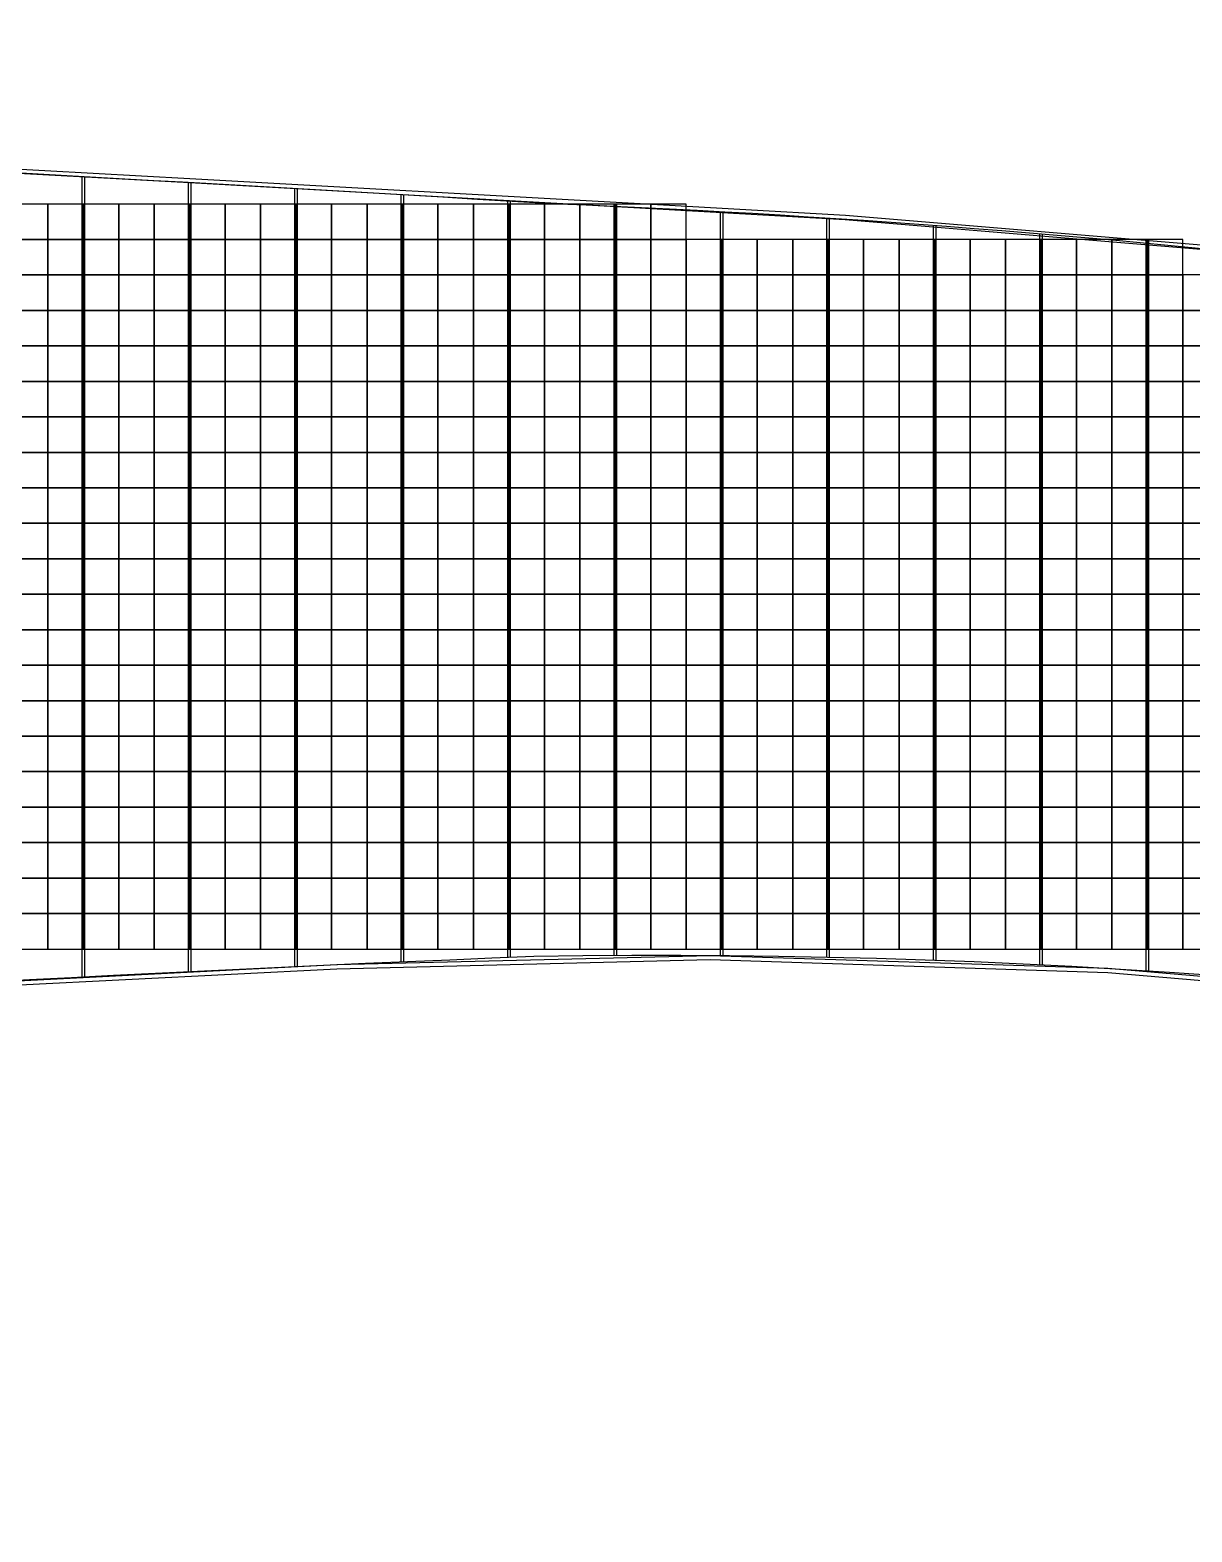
# Model space of a CAD drawing. Extents: x -31693 to 132909863, y -42052423 to 151957.
# Drawn here: x 55795 to 72173, y 101000 to 122168 of the extents above; entities that cross this region are included whole.
import ezdxf

# ---------------------------------------------------------------- set-up
doc = ezdxf.new("R2010")
doc.units = 0
doc.header["$LTSCALE"] = 1000
doc.header["$MEASUREMENT"] = 0
for name, color, linetype in [('500浮箱', 162, 'Continuous'), ('A-G-VISIBLE', 9, 'Continuous'), ('主龙骨', 4, 'Continuous'), ('边梁（14a槽钢', 3, 'Continuous')]:
    doc.layers.add(name, color=color, linetype=linetype)

# ---------------------------------------------------------------- blocks, each defined once
blk = doc.blocks.new('dasd')
at = {"layer": 'A-G-VISIBLE', "linetype": 'Continuous'}
for centre, radius, start, end in [((-132956.57, 40049.815), 2125.668, 86.604438, 88.01257), ((-132837.189, 42011.825), 160.06, 69.75334, 87.66536), ((-132810.855, 41649.249), 512.294, 92.25539, 96.50024), ((-132829.243, 42052.463), 108.698, 67.70809, 90.93463)]:
    blk.add_arc(centre, radius, start, end, dxfattribs=at)

msp = doc.modelspace()

# ---------------------------------------------------------------- linework, layer by layer
at = {"layer": '500浮箱', "elevation": 2850}
for points in [[(55545, 119216), (56045, 119216), (56045, 119716), (55545, 119716)], [(56045, 119216), (56545, 119216), (56545, 119716), (56045, 119716)], [(56545, 119216), (57045, 119216), (57045, 119716), (56545, 119716)], [(57045, 119216), (57545, 119216), (57545, 119716), (57045, 119716)], [(57545, 119216), (58045, 119216), (58045, 119716), (57545, 119716)], [(58045, 119216), (58545, 119216), (58545, 119716), (58045, 119716)], [(58545, 119216), (59045, 119216), (59045, 119716), (58545, 119716)], [(59045, 119216), (59545, 119216), (59545, 119716), (59045, 119716)], [(59545, 119216), (60045, 119216), (60045, 119716), (59545, 119716)], [(60045, 119216), (60545, 119216), (60545, 119716), (60045, 119716)], [(60545, 119216), (61045, 119216), (61045, 119716), (60545, 119716)], [(61045, 119216), (61545, 119216), (61545, 119716), (61045, 119716)], [(61545, 119216), (62045, 119216), (62045, 119716), (61545, 119716)], [(62045, 119216), (62545, 119216), (62545, 119716), (62045, 119716)], [(62545, 119216), (63045, 119216), (63045, 119716), (62545, 119716)], [(63045, 119216), (63545, 119216), (63545, 119716), (63045, 119716)], [(63545, 119216), (64045, 119216), (64045, 119716), (63545, 119716)], [(64045, 119216), (64545, 119216), (64545, 119716), (64045, 119716)], [(64545, 119216), (65045, 119216), (65045, 119716), (64545, 119716)], [(55545, 118716), (56045, 118716), (56045, 119216), (55545, 119216)], [(56045, 118716), (56545, 118716), (56545, 119216), (56045, 119216)], [(56545, 118716), (57045, 118716), (57045, 119216), (56545, 119216)], [(57045, 118716), (57545, 118716), (57545, 119216), (57045, 119216)], [(57545, 118716), (58045, 118716), (58045, 119216), (57545, 119216)], [(58045, 118716), (58545, 118716), (58545, 119216), (58045, 119216)], [(58545, 118716), (59045, 118716), (59045, 119216), (58545, 119216)], [(59045, 118716), (59545, 118716), (59545, 119216), (59045, 119216)], [(59545, 118716), (60045, 118716), (60045, 119216), (59545, 119216)], [(60045, 118716), (60545, 118716), (60545, 119216), (60045, 119216)], [(60545, 118716), (61045, 118716), (61045, 119216), (60545, 119216)], [(61045, 118716), (61545, 118716), (61545, 119216), (61045, 119216)], [(61545, 118716), (62045, 118716), (62045, 119216), (61545, 119216)], [(62045, 118716), (62545, 118716), (62545, 119216), (62045, 119216)], [(62545, 118716), (63045, 118716), (63045, 119216), (62545, 119216)], [(63045, 118716), (63545, 118716), (63545, 119216), (63045, 119216)], [(63545, 118716), (64045, 118716), (64045, 119216), (63545, 119216)], [(64045, 118716), (64545, 118716), (64545, 119216), (64045, 119216)], [(64545, 118716), (65045, 118716), (65045, 119216), (64545, 119216)], [(65045, 118716), (65545, 118716), (65545, 119216), (65045, 119216)], [(65545, 118716), (66045, 118716), (66045, 119216), (65545, 119216)], [(66045, 118716), (66545, 118716), (66545, 119216), (66045, 119216)], [(66545, 118716), (67045, 118716), (67045, 119216), (66545, 119216)], [(67045, 118716), (67545, 118716), (67545, 119216), (67045, 119216)], [(67545, 118716), (68045, 118716), (68045, 119216), (67545, 119216)], [(68045, 118716), (68545, 118716), (68545, 119216), (68045, 119216)], [(68545, 118716), (69045, 118716), (69045, 119216), (68545, 119216)], [(69045, 118716), (69545, 118716), (69545, 119216), (69045, 119216)], [(69545, 118716), (70045, 118716), (70045, 119216), (69545, 119216)], [(70045, 118716), (70545, 118716), (70545, 119216), (70045, 119216)], [(70545, 118716), (71045, 118716), (71045, 119216), (70545, 119216)], [(71045, 118716), (71545, 118716), (71545, 119216), (71045, 119216)], [(71545, 118716), (72045, 118716), (72045, 119216), (71545, 119216)], [(55545, 118216), (56045, 118216), (56045, 118716), (55545, 118716)], [(56045, 118216), (56545, 118216), (56545, 118716), (56045, 118716)], [(56545, 118216), (57045, 118216), (57045, 118716), (56545, 118716)], [(57045, 118216), (57545, 118216), (57545, 118716), (57045, 118716)], [(57545, 118216), (58045, 118216), (58045, 118716), (57545, 118716)], [(58045, 118216), (58545, 118216), (58545, 118716), (58045, 118716)], [(58545, 118216), (59045, 118216), (59045, 118716), (58545, 118716)], [(59045, 118216), (59545, 118216), (59545, 118716), (59045, 118716)], [(59545, 118216), (60045, 118216), (60045, 118716), (59545, 118716)], [(60045, 118216), (60545, 118216), (60545, 118716), (60045, 118716)], [(60545, 118216), (61045, 118216), (61045, 118716), (60545, 118716)], [(61045, 118216), (61545, 118216), (61545, 118716), (61045, 118716)], [(61545, 118216), (62045, 118216), (62045, 118716), (61545, 118716)], [(62045, 118216), (62545, 118216), (62545, 118716), (62045, 118716)], [(62545, 118216), (63045, 118216), (63045, 118716), (62545, 118716)], [(63045, 118216), (63545, 118216), (63545, 118716), (63045, 118716)], [(63545, 118216), (64045, 118216), (64045, 118716), (63545, 118716)], [(64045, 118216), (64545, 118216), (64545, 118716), (64045, 118716)], [(64545, 118216), (65045, 118216), (65045, 118716), (64545, 118716)], [(65045, 118216), (65545, 118216), (65545, 118716), (65045, 118716)], [(65545, 118216), (66045, 118216), (66045, 118716), (65545, 118716)], [(66045, 118216), (66545, 118216), (66545, 118716), (66045, 118716)], [(66545, 118216), (67045, 118216), (67045, 118716), (66545, 118716)], [(67045, 118216), (67545, 118216), (67545, 118716), (67045, 118716)], [(67545, 118216), (68045, 118216), (68045, 118716), (67545, 118716)], [(68045, 118216), (68545, 118216), (68545, 118716), (68045, 118716)], [(68545, 118216), (69045, 118216), (69045, 118716), (68545, 118716)], [(69045, 118216), (69545, 118216), (69545, 118716), (69045, 118716)], [(69545, 118216), (70045, 118216), (70045, 118716), (69545, 118716)], [(70045, 118216), (70545, 118216), (70545, 118716), (70045, 118716)], [(70545, 118216), (71045, 118216), (71045, 118716), (70545, 118716)], [(71045, 118216), (71545, 118216), (71545, 118716), (71045, 118716)], [(71545, 118216), (72045, 118216), (72045, 118716), (71545, 118716)], [(72045, 118216), (72545, 118216), (72545, 118716), (72045, 118716)], [(55545, 117716), (56045, 117716), (56045, 118216), (55545, 118216)], [(56045, 117716), (56545, 117716), (56545, 118216), (56045, 118216)], [(56545, 117716), (57045, 117716), (57045, 118216), (56545, 118216)], [(57045, 117716), (57545, 117716), (57545, 118216), (57045, 118216)], [(57545, 117716), (58045, 117716), (58045, 118216), (57545, 118216)], [(58045, 117716), (58545, 117716), (58545, 118216), (58045, 118216)], [(58545, 117716), (59045, 117716), (59045, 118216), (58545, 118216)], [(59045, 117716), (59545, 117716), (59545, 118216), (59045, 118216)], [(59545, 117716), (60045, 117716), (60045, 118216), (59545, 118216)], [(60045, 117716), (60545, 117716), (60545, 118216), (60045, 118216)], [(60545, 117716), (61045, 117716), (61045, 118216), (60545, 118216)], [(61045, 117716), (61545, 117716), (61545, 118216), (61045, 118216)], [(61545, 117716), (62045, 117716), (62045, 118216), (61545, 118216)], [(62045, 117716), (62545, 117716), (62545, 118216), (62045, 118216)], [(62545, 117716), (63045, 117716), (63045, 118216), (62545, 118216)], [(63045, 117716), (63545, 117716), (63545, 118216), (63045, 118216)], [(63545, 117716), (64045, 117716), (64045, 118216), (63545, 118216)], [(64045, 117716), (64545, 117716), (64545, 118216), (64045, 118216)], [(64545, 117716), (65045, 117716), (65045, 118216), (64545, 118216)], [(65045, 117716), (65545, 117716), (65545, 118216), (65045, 118216)], [(65545, 117716), (66045, 117716), (66045, 118216), (65545, 118216)], [(66045, 117716), (66545, 117716), (66545, 118216), (66045, 118216)], [(66545, 117716), (67045, 117716), (67045, 118216), (66545, 118216)], [(67045, 117716), (67545, 117716), (67545, 118216), (67045, 118216)], [(67545, 117716), (68045, 117716), (68045, 118216), (67545, 118216)], [(68045, 117716), (68545, 117716), (68545, 118216), (68045, 118216)], [(68545, 117716), (69045, 117716), (69045, 118216), (68545, 118216)], [(69045, 117716), (69545, 117716), (69545, 118216), (69045, 118216)], [(69545, 117716), (70045, 117716), (70045, 118216), (69545, 118216)], [(70045, 117716), (70545, 117716), (70545, 118216), (70045, 118216)], [(70545, 117716), (71045, 117716), (71045, 118216), (70545, 118216)], [(71045, 117716), (71545, 117716), (71545, 118216), (71045, 118216)], [(71545, 117716), (72045, 117716), (72045, 118216), (71545, 118216)], [(72045, 117716), (72545, 117716), (72545, 118216), (72045, 118216)], [(55545, 117216), (56045, 117216), (56045, 117716), (55545, 117716)], [(56045, 117216), (56545, 117216), (56545, 117716), (56045, 117716)], [(56545, 117216), (57045, 117216), (57045, 117716), (56545, 117716)], [(57045, 117216), (57545, 117216), (57545, 117716), (57045, 117716)], [(57545, 117216), (58045, 117216), (58045, 117716), (57545, 117716)], [(58045, 117216), (58545, 117216), (58545, 117716), (58045, 117716)], [(58545, 117216), (59045, 117216), (59045, 117716), (58545, 117716)], [(59045, 117216), (59545, 117216), (59545, 117716), (59045, 117716)], [(59545, 117216), (60045, 117216), (60045, 117716), (59545, 117716)], [(60045, 117216), (60545, 117216), (60545, 117716), (60045, 117716)], [(60545, 117216), (61045, 117216), (61045, 117716), (60545, 117716)], [(61045, 117216), (61545, 117216), (61545, 117716), (61045, 117716)], [(61545, 117216), (62045, 117216), (62045, 117716), (61545, 117716)], [(62045, 117216), (62545, 117216), (62545, 117716), (62045, 117716)], [(62545, 117216), (63045, 117216), (63045, 117716), (62545, 117716)], [(63045, 117216), (63545, 117216), (63545, 117716), (63045, 117716)], [(63545, 117216), (64045, 117216), (64045, 117716), (63545, 117716)], [(64045, 117216), (64545, 117216), (64545, 117716), (64045, 117716)], [(64545, 117216), (65045, 117216), (65045, 117716), (64545, 117716)], [(65045, 117216), (65545, 117216), (65545, 117716), (65045, 117716)], [(65545, 117216), (66045, 117216), (66045, 117716), (65545, 117716)], [(66045, 117216), (66545, 117216), (66545, 117716), (66045, 117716)], [(66545, 117216), (67045, 117216), (67045, 117716), (66545, 117716)], [(67045, 117216), (67545, 117216), (67545, 117716), (67045, 117716)], [(67545, 117216), (68045, 117216), (68045, 117716), (67545, 117716)], [(68045, 117216), (68545, 117216), (68545, 117716), (68045, 117716)], [(68545, 117216), (69045, 117216), (69045, 117716), (68545, 117716)], [(69045, 117216), (69545, 117216), (69545, 117716), (69045, 117716)], [(69545, 117216), (70045, 117216), (70045, 117716), (69545, 117716)], [(70045, 117216), (70545, 117216), (70545, 117716), (70045, 117716)], [(70545, 117216), (71045, 117216), (71045, 117716), (70545, 117716)], [(71045, 117216), (71545, 117216), (71545, 117716), (71045, 117716)], [(71545, 117216), (72045, 117216), (72045, 117716), (71545, 117716)], [(72045, 117216), (72545, 117216), (72545, 117716), (72045, 117716)], [(55545, 116716), (56045, 116716), (56045, 117216), (55545, 117216)], [(56045, 116716), (56545, 116716), (56545, 117216), (56045, 117216)], [(56545, 116716), (57045, 116716), (57045, 117216), (56545, 117216)], [(57045, 116716), (57545, 116716), (57545, 117216), (57045, 117216)], [(57545, 116716), (58045, 116716), (58045, 117216), (57545, 117216)], [(58045, 116716), (58545, 116716), (58545, 117216), (58045, 117216)], [(58545, 116716), (59045, 116716), (59045, 117216), (58545, 117216)], [(59045, 116716), (59545, 116716), (59545, 117216), (59045, 117216)], [(59545, 116716), (60045, 116716), (60045, 117216), (59545, 117216)], [(60045, 116716), (60545, 116716), (60545, 117216), (60045, 117216)], [(60545, 116716), (61045, 116716), (61045, 117216), (60545, 117216)], [(61045, 116716), (61545, 116716), (61545, 117216), (61045, 117216)], [(61545, 116716), (62045, 116716), (62045, 117216), (61545, 117216)], [(62045, 116716), (62545, 116716), (62545, 117216), (62045, 117216)], [(62545, 116716), (63045, 116716), (63045, 117216), (62545, 117216)], [(63045, 116716), (63545, 116716), (63545, 117216), (63045, 117216)], [(63545, 116716), (64045, 116716), (64045, 117216), (63545, 117216)], [(64045, 116716), (64545, 116716), (64545, 117216), (64045, 117216)], [(64545, 116716), (65045, 116716), (65045, 117216), (64545, 117216)], [(65045, 116716), (65545, 116716), (65545, 117216), (65045, 117216)], [(65545, 116716), (66045, 116716), (66045, 117216), (65545, 117216)], [(66045, 116716), (66545, 116716), (66545, 117216), (66045, 117216)], [(66545, 116716), (67045, 116716), (67045, 117216), (66545, 117216)], [(67045, 116716), (67545, 116716), (67545, 117216), (67045, 117216)], [(67545, 116716), (68045, 116716), (68045, 117216), (67545, 117216)], [(68045, 116716), (68545, 116716), (68545, 117216), (68045, 117216)], [(68545, 116716), (69045, 116716), (69045, 117216), (68545, 117216)], [(69045, 116716), (69545, 116716), (69545, 117216), (69045, 117216)], [(69545, 116716), (70045, 116716), (70045, 117216), (69545, 117216)], [(70045, 116716), (70545, 116716), (70545, 117216), (70045, 117216)], [(70545, 116716), (71045, 116716), (71045, 117216), (70545, 117216)], [(71045, 116716), (71545, 116716), (71545, 117216), (71045, 117216)], [(71545, 116716), (72045, 116716), (72045, 117216), (71545, 117216)], [(72045, 116716), (72545, 116716), (72545, 117216), (72045, 117216)], [(55545, 116216), (56045, 116216), (56045, 116716), (55545, 116716)], [(56045, 116216), (56545, 116216), (56545, 116716), (56045, 116716)], [(56545, 116216), (57045, 116216), (57045, 116716), (56545, 116716)], [(57045, 116216), (57545, 116216), (57545, 116716), (57045, 116716)], [(57545, 116216), (58045, 116216), (58045, 116716), (57545, 116716)], [(58045, 116216), (58545, 116216), (58545, 116716), (58045, 116716)], [(58545, 116216), (59045, 116216), (59045, 116716), (58545, 116716)], [(59045, 116216), (59545, 116216), (59545, 116716), (59045, 116716)], [(59545, 116216), (60045, 116216), (60045, 116716), (59545, 116716)], [(60045, 116216), (60545, 116216), (60545, 116716), (60045, 116716)], [(60545, 116216), (61045, 116216), (61045, 116716), (60545, 116716)], [(61045, 116216), (61545, 116216), (61545, 116716), (61045, 116716)], [(61545, 116216), (62045, 116216), (62045, 116716), (61545, 116716)], [(62045, 116216), (62545, 116216), (62545, 116716), (62045, 116716)], [(62545, 116216), (63045, 116216), (63045, 116716), (62545, 116716)], [(63045, 116216), (63545, 116216), (63545, 116716), (63045, 116716)], [(63545, 116216), (64045, 116216), (64045, 116716), (63545, 116716)], [(64045, 116216), (64545, 116216), (64545, 116716), (64045, 116716)], [(64545, 116216), (65045, 116216), (65045, 116716), (64545, 116716)], [(65045, 116216), (65545, 116216), (65545, 116716), (65045, 116716)], [(65545, 116216), (66045, 116216), (66045, 116716), (65545, 116716)], [(66045, 116216), (66545, 116216), (66545, 116716), (66045, 116716)], [(66545, 116216), (67045, 116216), (67045, 116716), (66545, 116716)], [(67045, 116216), (67545, 116216), (67545, 116716), (67045, 116716)], [(67545, 116216), (68045, 116216), (68045, 116716), (67545, 116716)], [(68045, 116216), (68545, 116216), (68545, 116716), (68045, 116716)], [(68545, 116216), (69045, 116216), (69045, 116716), (68545, 116716)], [(69045, 116216), (69545, 116216), (69545, 116716), (69045, 116716)], [(69545, 116216), (70045, 116216), (70045, 116716), (69545, 116716)], [(70045, 116216), (70545, 116216), (70545, 116716), (70045, 116716)], [(70545, 116216), (71045, 116216), (71045, 116716), (70545, 116716)], [(71045, 116216), (71545, 116216), (71545, 116716), (71045, 116716)], [(71545, 116216), (72045, 116216), (72045, 116716), (71545, 116716)], [(72045, 116216), (72545, 116216), (72545, 116716), (72045, 116716)], [(55545, 115716), (56045, 115716), (56045, 116216), (55545, 116216)], [(56045, 115716), (56545, 115716), (56545, 116216), (56045, 116216)], [(56545, 115716), (57045, 115716), (57045, 116216), (56545, 116216)], [(57045, 115716), (57545, 115716), (57545, 116216), (57045, 116216)], [(57545, 115716), (58045, 115716), (58045, 116216), (57545, 116216)], [(58045, 115716), (58545, 115716), (58545, 116216), (58045, 116216)], [(58545, 115716), (59045, 115716), (59045, 116216), (58545, 116216)], [(59045, 115716), (59545, 115716), (59545, 116216), (59045, 116216)], [(59545, 115716), (60045, 115716), (60045, 116216), (59545, 116216)], [(60045, 115716), (60545, 115716), (60545, 116216), (60045, 116216)], [(60545, 115716), (61045, 115716), (61045, 116216), (60545, 116216)], [(61045, 115716), (61545, 115716), (61545, 116216), (61045, 116216)], [(61545, 115716), (62045, 115716), (62045, 116216), (61545, 116216)], [(62045, 115716), (62545, 115716), (62545, 116216), (62045, 116216)], [(62545, 115716), (63045, 115716), (63045, 116216), (62545, 116216)], [(63045, 115716), (63545, 115716), (63545, 116216), (63045, 116216)], [(63545, 115716), (64045, 115716), (64045, 116216), (63545, 116216)], [(64045, 115716), (64545, 115716), (64545, 116216), (64045, 116216)], [(64545, 115716), (65045, 115716), (65045, 116216), (64545, 116216)], [(65045, 115716), (65545, 115716), (65545, 116216), (65045, 116216)], [(65545, 115716), (66045, 115716), (66045, 116216), (65545, 116216)], [(66045, 115716), (66545, 115716), (66545, 116216), (66045, 116216)], [(66545, 115716), (67045, 115716), (67045, 116216), (66545, 116216)], [(67045, 115716), (67545, 115716), (67545, 116216), (67045, 116216)], [(67545, 115716), (68045, 115716), (68045, 116216), (67545, 116216)], [(68045, 115716), (68545, 115716), (68545, 116216), (68045, 116216)], [(68545, 115716), (69045, 115716), (69045, 116216), (68545, 116216)], [(69045, 115716), (69545, 115716), (69545, 116216), (69045, 116216)], [(69545, 115716), (70045, 115716), (70045, 116216), (69545, 116216)], [(70045, 115716), (70545, 115716), (70545, 116216), (70045, 116216)], [(70545, 115716), (71045, 115716), (71045, 116216), (70545, 116216)], [(71045, 115716), (71545, 115716), (71545, 116216), (71045, 116216)], [(71545, 115716), (72045, 115716), (72045, 116216), (71545, 116216)], [(72045, 115716), (72545, 115716), (72545, 116216), (72045, 116216)], [(55545, 115216), (56045, 115216), (56045, 115716), (55545, 115716)], [(56045, 115216), (56545, 115216), (56545, 115716), (56045, 115716)], [(56545, 115216), (57045, 115216), (57045, 115716), (56545, 115716)], [(57045, 115216), (57545, 115216), (57545, 115716), (57045, 115716)], [(57545, 115216), (58045, 115216), (58045, 115716), (57545, 115716)], [(58045, 115216), (58545, 115216), (58545, 115716), (58045, 115716)], [(58545, 115216), (59045, 115216), (59045, 115716), (58545, 115716)], [(59045, 115216), (59545, 115216), (59545, 115716), (59045, 115716)], [(59545, 115216), (60045, 115216), (60045, 115716), (59545, 115716)], [(60045, 115216), (60545, 115216), (60545, 115716), (60045, 115716)], [(60545, 115216), (61045, 115216), (61045, 115716), (60545, 115716)], [(61045, 115216), (61545, 115216), (61545, 115716), (61045, 115716)], [(61545, 115216), (62045, 115216), (62045, 115716), (61545, 115716)], [(62045, 115216), (62545, 115216), (62545, 115716), (62045, 115716)], [(62545, 115216), (63045, 115216), (63045, 115716), (62545, 115716)], [(63045, 115216), (63545, 115216), (63545, 115716), (63045, 115716)], [(63545, 115216), (64045, 115216), (64045, 115716), (63545, 115716)], [(64045, 115216), (64545, 115216), (64545, 115716), (64045, 115716)], [(64545, 115216), (65045, 115216), (65045, 115716), (64545, 115716)], [(65045, 115216), (65545, 115216), (65545, 115716), (65045, 115716)], [(65545, 115216), (66045, 115216), (66045, 115716), (65545, 115716)], [(66045, 115216), (66545, 115216), (66545, 115716), (66045, 115716)], [(66545, 115216), (67045, 115216), (67045, 115716), (66545, 115716)], [(67045, 115216), (67545, 115216), (67545, 115716), (67045, 115716)], [(67545, 115216), (68045, 115216), (68045, 115716), (67545, 115716)], [(68045, 115216), (68545, 115216), (68545, 115716), (68045, 115716)], [(68545, 115216), (69045, 115216), (69045, 115716), (68545, 115716)], [(69045, 115216), (69545, 115216), (69545, 115716), (69045, 115716)], [(69545, 115216), (70045, 115216), (70045, 115716), (69545, 115716)], [(70045, 115216), (70545, 115216), (70545, 115716), (70045, 115716)], [(70545, 115216), (71045, 115216), (71045, 115716), (70545, 115716)], [(71045, 115216), (71545, 115216), (71545, 115716), (71045, 115716)], [(71545, 115216), (72045, 115216), (72045, 115716), (71545, 115716)], [(72045, 115216), (72545, 115216), (72545, 115716), (72045, 115716)], [(55545, 114716), (56045, 114716), (56045, 115216), (55545, 115216)], [(56045, 114716), (56545, 114716), (56545, 115216), (56045, 115216)], [(56545, 114716), (57045, 114716), (57045, 115216), (56545, 115216)], [(57045, 114716), (57545, 114716), (57545, 115216), (57045, 115216)], [(57545, 114716), (58045, 114716), (58045, 115216), (57545, 115216)], [(58045, 114716), (58545, 114716), (58545, 115216), (58045, 115216)], [(58545, 114716), (59045, 114716), (59045, 115216), (58545, 115216)], [(59045, 114716), (59545, 114716), (59545, 115216), (59045, 115216)], [(59545, 114716), (60045, 114716), (60045, 115216), (59545, 115216)], [(60045, 114716), (60545, 114716), (60545, 115216), (60045, 115216)], [(60545, 114716), (61045, 114716), (61045, 115216), (60545, 115216)], [(61045, 114716), (61545, 114716), (61545, 115216), (61045, 115216)], [(61545, 114716), (62045, 114716), (62045, 115216), (61545, 115216)], [(62045, 114716), (62545, 114716), (62545, 115216), (62045, 115216)], [(62545, 114716), (63045, 114716), (63045, 115216), (62545, 115216)], [(63045, 114716), (63545, 114716), (63545, 115216), (63045, 115216)], [(63545, 114716), (64045, 114716), (64045, 115216), (63545, 115216)], [(64045, 114716), (64545, 114716), (64545, 115216), (64045, 115216)], [(64545, 114716), (65045, 114716), (65045, 115216), (64545, 115216)], [(65045, 114716), (65545, 114716), (65545, 115216), (65045, 115216)], [(65545, 114716), (66045, 114716), (66045, 115216), (65545, 115216)], [(66045, 114716), (66545, 114716), (66545, 115216), (66045, 115216)], [(66545, 114716), (67045, 114716), (67045, 115216), (66545, 115216)], [(67045, 114716), (67545, 114716), (67545, 115216), (67045, 115216)], [(67545, 114716), (68045, 114716), (68045, 115216), (67545, 115216)], [(68045, 114716), (68545, 114716), (68545, 115216), (68045, 115216)], [(68545, 114716), (69045, 114716), (69045, 115216), (68545, 115216)], [(69045, 114716), (69545, 114716), (69545, 115216), (69045, 115216)], [(69545, 114716), (70045, 114716), (70045, 115216), (69545, 115216)], [(70045, 114716), (70545, 114716), (70545, 115216), (70045, 115216)], [(70545, 114716), (71045, 114716), (71045, 115216), (70545, 115216)], [(71045, 114716), (71545, 114716), (71545, 115216), (71045, 115216)], [(71545, 114716), (72045, 114716), (72045, 115216), (71545, 115216)], [(72045, 114716), (72545, 114716), (72545, 115216), (72045, 115216)], [(55545, 114216), (56045, 114216), (56045, 114716), (55545, 114716)], [(56045, 114216), (56545, 114216), (56545, 114716), (56045, 114716)], [(56545, 114216), (57045, 114216), (57045, 114716), (56545, 114716)], [(57045, 114216), (57545, 114216), (57545, 114716), (57045, 114716)], [(57545, 114216), (58045, 114216), (58045, 114716), (57545, 114716)], [(58045, 114216), (58545, 114216), (58545, 114716), (58045, 114716)], [(58545, 114216), (59045, 114216), (59045, 114716), (58545, 114716)], [(59045, 114216), (59545, 114216), (59545, 114716), (59045, 114716)], [(59545, 114216), (60045, 114216), (60045, 114716), (59545, 114716)], [(60045, 114216), (60545, 114216), (60545, 114716), (60045, 114716)], [(60545, 114216), (61045, 114216), (61045, 114716), (60545, 114716)], [(61045, 114216), (61545, 114216), (61545, 114716), (61045, 114716)], [(61545, 114216), (62045, 114216), (62045, 114716), (61545, 114716)], [(62045, 114216), (62545, 114216), (62545, 114716), (62045, 114716)], [(62545, 114216), (63045, 114216), (63045, 114716), (62545, 114716)], [(63045, 114216), (63545, 114216), (63545, 114716), (63045, 114716)], [(63545, 114216), (64045, 114216), (64045, 114716), (63545, 114716)], [(64045, 114216), (64545, 114216), (64545, 114716), (64045, 114716)], [(64545, 114216), (65045, 114216), (65045, 114716), (64545, 114716)], [(65045, 114216), (65545, 114216), (65545, 114716), (65045, 114716)], [(65545, 114216), (66045, 114216), (66045, 114716), (65545, 114716)], [(66045, 114216), (66545, 114216), (66545, 114716), (66045, 114716)], [(66545, 114216), (67045, 114216), (67045, 114716), (66545, 114716)], [(67045, 114216), (67545, 114216), (67545, 114716), (67045, 114716)], [(67545, 114216), (68045, 114216), (68045, 114716), (67545, 114716)], [(68045, 114216), (68545, 114216), (68545, 114716), (68045, 114716)], [(68545, 114216), (69045, 114216), (69045, 114716), (68545, 114716)], [(69045, 114216), (69545, 114216), (69545, 114716), (69045, 114716)], [(69545, 114216), (70045, 114216), (70045, 114716), (69545, 114716)], [(70045, 114216), (70545, 114216), (70545, 114716), (70045, 114716)], [(70545, 114216), (71045, 114216), (71045, 114716), (70545, 114716)], [(71045, 114216), (71545, 114216), (71545, 114716), (71045, 114716)], [(71545, 114216), (72045, 114216), (72045, 114716), (71545, 114716)], [(72045, 114216), (72545, 114216), (72545, 114716), (72045, 114716)], [(55545, 113716), (56045, 113716), (56045, 114216), (55545, 114216)], [(56045, 113716), (56545, 113716), (56545, 114216), (56045, 114216)], [(56545, 113716), (57045, 113716), (57045, 114216), (56545, 114216)], [(57045, 113716), (57545, 113716), (57545, 114216), (57045, 114216)], [(57545, 113716), (58045, 113716), (58045, 114216), (57545, 114216)], [(58045, 113716), (58545, 113716), (58545, 114216), (58045, 114216)], [(58545, 113716), (59045, 113716), (59045, 114216), (58545, 114216)], [(59045, 113716), (59545, 113716), (59545, 114216), (59045, 114216)], [(59545, 113716), (60045, 113716), (60045, 114216), (59545, 114216)], [(60045, 113716), (60545, 113716), (60545, 114216), (60045, 114216)], [(60545, 113716), (61045, 113716), (61045, 114216), (60545, 114216)], [(61045, 113716), (61545, 113716), (61545, 114216), (61045, 114216)], [(61545, 113716), (62045, 113716), (62045, 114216), (61545, 114216)], [(62045, 113716), (62545, 113716), (62545, 114216), (62045, 114216)], [(62545, 113716), (63045, 113716), (63045, 114216), (62545, 114216)], [(63045, 113716), (63545, 113716), (63545, 114216), (63045, 114216)], [(63545, 113716), (64045, 113716), (64045, 114216), (63545, 114216)], [(64045, 113716), (64545, 113716), (64545, 114216), (64045, 114216)], [(64545, 113716), (65045, 113716), (65045, 114216), (64545, 114216)], [(65045, 113716), (65545, 113716), (65545, 114216), (65045, 114216)], [(65545, 113716), (66045, 113716), (66045, 114216), (65545, 114216)], [(66045, 113716), (66545, 113716), (66545, 114216), (66045, 114216)], [(66545, 113716), (67045, 113716), (67045, 114216), (66545, 114216)], [(67045, 113716), (67545, 113716), (67545, 114216), (67045, 114216)], [(67545, 113716), (68045, 113716), (68045, 114216), (67545, 114216)], [(68045, 113716), (68545, 113716), (68545, 114216), (68045, 114216)], [(68545, 113716), (69045, 113716), (69045, 114216), (68545, 114216)], [(69045, 113716), (69545, 113716), (69545, 114216), (69045, 114216)], [(69545, 113716), (70045, 113716), (70045, 114216), (69545, 114216)], [(70045, 113716), (70545, 113716), (70545, 114216), (70045, 114216)], [(70545, 113716), (71045, 113716), (71045, 114216), (70545, 114216)], [(71045, 113716), (71545, 113716), (71545, 114216), (71045, 114216)], [(71545, 113716), (72045, 113716), (72045, 114216), (71545, 114216)], [(72045, 113716), (72545, 113716), (72545, 114216), (72045, 114216)], [(55545, 113216), (56045, 113216), (56045, 113716), (55545, 113716)], [(56045, 113216), (56545, 113216), (56545, 113716), (56045, 113716)], [(56545, 113216), (57045, 113216), (57045, 113716), (56545, 113716)], [(57045, 113216), (57545, 113216), (57545, 113716), (57045, 113716)], [(57545, 113216), (58045, 113216), (58045, 113716), (57545, 113716)], [(58045, 113216), (58545, 113216), (58545, 113716), (58045, 113716)], [(58545, 113216), (59045, 113216), (59045, 113716), (58545, 113716)], [(59045, 113216), (59545, 113216), (59545, 113716), (59045, 113716)], [(59545, 113216), (60045, 113216), (60045, 113716), (59545, 113716)], [(60045, 113216), (60545, 113216), (60545, 113716), (60045, 113716)], [(60545, 113216), (61045, 113216), (61045, 113716), (60545, 113716)], [(61045, 113216), (61545, 113216), (61545, 113716), (61045, 113716)], [(61545, 113216), (62045, 113216), (62045, 113716), (61545, 113716)], [(62045, 113216), (62545, 113216), (62545, 113716), (62045, 113716)], [(62545, 113216), (63045, 113216), (63045, 113716), (62545, 113716)], [(63045, 113216), (63545, 113216), (63545, 113716), (63045, 113716)], [(63545, 113216), (64045, 113216), (64045, 113716), (63545, 113716)], [(64045, 113216), (64545, 113216), (64545, 113716), (64045, 113716)], [(64545, 113216), (65045, 113216), (65045, 113716), (64545, 113716)], [(65045, 113216), (65545, 113216), (65545, 113716), (65045, 113716)], [(65545, 113216), (66045, 113216), (66045, 113716), (65545, 113716)], [(66045, 113216), (66545, 113216), (66545, 113716), (66045, 113716)], [(66545, 113216), (67045, 113216), (67045, 113716), (66545, 113716)], [(67045, 113216), (67545, 113216), (67545, 113716), (67045, 113716)], [(67545, 113216), (68045, 113216), (68045, 113716), (67545, 113716)], [(68045, 113216), (68545, 113216), (68545, 113716), (68045, 113716)], [(68545, 113216), (69045, 113216), (69045, 113716), (68545, 113716)], [(69045, 113216), (69545, 113216), (69545, 113716), (69045, 113716)], [(69545, 113216), (70045, 113216), (70045, 113716), (69545, 113716)], [(70045, 113216), (70545, 113216), (70545, 113716), (70045, 113716)], [(70545, 113216), (71045, 113216), (71045, 113716), (70545, 113716)], [(71045, 113216), (71545, 113216), (71545, 113716), (71045, 113716)], [(71545, 113216), (72045, 113216), (72045, 113716), (71545, 113716)], [(72045, 113216), (72545, 113216), (72545, 113716), (72045, 113716)], [(55545, 112716), (56045, 112716), (56045, 113216), (55545, 113216)], [(56045, 112716), (56545, 112716), (56545, 113216), (56045, 113216)], [(56545, 112716), (57045, 112716), (57045, 113216), (56545, 113216)], [(57045, 112716), (57545, 112716), (57545, 113216), (57045, 113216)], [(57545, 112716), (58045, 112716), (58045, 113216), (57545, 113216)], [(58045, 112716), (58545, 112716), (58545, 113216), (58045, 113216)], [(58545, 112716), (59045, 112716), (59045, 113216), (58545, 113216)], [(59045, 112716), (59545, 112716), (59545, 113216), (59045, 113216)], [(59545, 112716), (60045, 112716), (60045, 113216), (59545, 113216)], [(60045, 112716), (60545, 112716), (60545, 113216), (60045, 113216)], [(60545, 112716), (61045, 112716), (61045, 113216), (60545, 113216)], [(61045, 112716), (61545, 112716), (61545, 113216), (61045, 113216)], [(61545, 112716), (62045, 112716), (62045, 113216), (61545, 113216)], [(62045, 112716), (62545, 112716), (62545, 113216), (62045, 113216)], [(62545, 112716), (63045, 112716), (63045, 113216), (62545, 113216)], [(63045, 112716), (63545, 112716), (63545, 113216), (63045, 113216)], [(63545, 112716), (64045, 112716), (64045, 113216), (63545, 113216)], [(64045, 112716), (64545, 112716), (64545, 113216), (64045, 113216)], [(64545, 112716), (65045, 112716), (65045, 113216), (64545, 113216)], [(65045, 112716), (65545, 112716), (65545, 113216), (65045, 113216)], [(65545, 112716), (66045, 112716), (66045, 113216), (65545, 113216)], [(66045, 112716), (66545, 112716), (66545, 113216), (66045, 113216)], [(66545, 112716), (67045, 112716), (67045, 113216), (66545, 113216)], [(67045, 112716), (67545, 112716), (67545, 113216), (67045, 113216)], [(67545, 112716), (68045, 112716), (68045, 113216), (67545, 113216)], [(68045, 112716), (68545, 112716), (68545, 113216), (68045, 113216)], [(68545, 112716), (69045, 112716), (69045, 113216), (68545, 113216)], [(69045, 112716), (69545, 112716), (69545, 113216), (69045, 113216)], [(69545, 112716), (70045, 112716), (70045, 113216), (69545, 113216)], [(70045, 112716), (70545, 112716), (70545, 113216), (70045, 113216)], [(70545, 112716), (71045, 112716), (71045, 113216), (70545, 113216)], [(71045, 112716), (71545, 112716), (71545, 113216), (71045, 113216)], [(71545, 112716), (72045, 112716), (72045, 113216), (71545, 113216)], [(72045, 112716), (72545, 112716), (72545, 113216), (72045, 113216)], [(55545, 112216), (56045, 112216), (56045, 112716), (55545, 112716)], [(56045, 112216), (56545, 112216), (56545, 112716), (56045, 112716)], [(56545, 112216), (57045, 112216), (57045, 112716), (56545, 112716)], [(57045, 112216), (57545, 112216), (57545, 112716), (57045, 112716)], [(57545, 112216), (58045, 112216), (58045, 112716), (57545, 112716)], [(58045, 112216), (58545, 112216), (58545, 112716), (58045, 112716)], [(58545, 112216), (59045, 112216), (59045, 112716), (58545, 112716)], [(59045, 112216), (59545, 112216), (59545, 112716), (59045, 112716)], [(59545, 112216), (60045, 112216), (60045, 112716), (59545, 112716)], [(60045, 112216), (60545, 112216), (60545, 112716), (60045, 112716)], [(60545, 112216), (61045, 112216), (61045, 112716), (60545, 112716)], [(61045, 112216), (61545, 112216), (61545, 112716), (61045, 112716)], [(61545, 112216), (62045, 112216), (62045, 112716), (61545, 112716)], [(62045, 112216), (62545, 112216), (62545, 112716), (62045, 112716)], [(62545, 112216), (63045, 112216), (63045, 112716), (62545, 112716)], [(63045, 112216), (63545, 112216), (63545, 112716), (63045, 112716)], [(63545, 112216), (64045, 112216), (64045, 112716), (63545, 112716)], [(64045, 112216), (64545, 112216), (64545, 112716), (64045, 112716)], [(64545, 112216), (65045, 112216), (65045, 112716), (64545, 112716)], [(65045, 112216), (65545, 112216), (65545, 112716), (65045, 112716)], [(65545, 112216), (66045, 112216), (66045, 112716), (65545, 112716)], [(66045, 112216), (66545, 112216), (66545, 112716), (66045, 112716)], [(66545, 112216), (67045, 112216), (67045, 112716), (66545, 112716)], [(67045, 112216), (67545, 112216), (67545, 112716), (67045, 112716)], [(67545, 112216), (68045, 112216), (68045, 112716), (67545, 112716)], [(68045, 112216), (68545, 112216), (68545, 112716), (68045, 112716)], [(68545, 112216), (69045, 112216), (69045, 112716), (68545, 112716)], [(69045, 112216), (69545, 112216), (69545, 112716), (69045, 112716)], [(69545, 112216), (70045, 112216), (70045, 112716), (69545, 112716)], [(70045, 112216), (70545, 112216), (70545, 112716), (70045, 112716)], [(70545, 112216), (71045, 112216), (71045, 112716), (70545, 112716)], [(71045, 112216), (71545, 112216), (71545, 112716), (71045, 112716)], [(71545, 112216), (72045, 112216), (72045, 112716), (71545, 112716)], [(72045, 112216), (72545, 112216), (72545, 112716), (72045, 112716)], [(55545, 111716), (56045, 111716), (56045, 112216), (55545, 112216)], [(56045, 111716), (56545, 111716), (56545, 112216), (56045, 112216)], [(56545, 111716), (57045, 111716), (57045, 112216), (56545, 112216)], [(57045, 111716), (57545, 111716), (57545, 112216), (57045, 112216)], [(57545, 111716), (58045, 111716), (58045, 112216), (57545, 112216)], [(58045, 111716), (58545, 111716), (58545, 112216), (58045, 112216)], [(58545, 111716), (59045, 111716), (59045, 112216), (58545, 112216)], [(59045, 111716), (59545, 111716), (59545, 112216), (59045, 112216)], [(59545, 111716), (60045, 111716), (60045, 112216), (59545, 112216)], [(60045, 111716), (60545, 111716), (60545, 112216), (60045, 112216)], [(60545, 111716), (61045, 111716), (61045, 112216), (60545, 112216)], [(61045, 111716), (61545, 111716), (61545, 112216), (61045, 112216)], [(61545, 111716), (62045, 111716), (62045, 112216), (61545, 112216)], [(62045, 111716), (62545, 111716), (62545, 112216), (62045, 112216)], [(62545, 111716), (63045, 111716), (63045, 112216), (62545, 112216)], [(63045, 111716), (63545, 111716), (63545, 112216), (63045, 112216)], [(63545, 111716), (64045, 111716), (64045, 112216), (63545, 112216)], [(64045, 111716), (64545, 111716), (64545, 112216), (64045, 112216)], [(64545, 111716), (65045, 111716), (65045, 112216), (64545, 112216)], [(65045, 111716), (65545, 111716), (65545, 112216), (65045, 112216)], [(65545, 111716), (66045, 111716), (66045, 112216), (65545, 112216)], [(66045, 111716), (66545, 111716), (66545, 112216), (66045, 112216)], [(66545, 111716), (67045, 111716), (67045, 112216), (66545, 112216)], [(67045, 111716), (67545, 111716), (67545, 112216), (67045, 112216)], [(67545, 111716), (68045, 111716), (68045, 112216), (67545, 112216)], [(68045, 111716), (68545, 111716), (68545, 112216), (68045, 112216)], [(68545, 111716), (69045, 111716), (69045, 112216), (68545, 112216)], [(69045, 111716), (69545, 111716), (69545, 112216), (69045, 112216)], [(69545, 111716), (70045, 111716), (70045, 112216), (69545, 112216)], [(70045, 111716), (70545, 111716), (70545, 112216), (70045, 112216)], [(70545, 111716), (71045, 111716), (71045, 112216), (70545, 112216)], [(71045, 111716), (71545, 111716), (71545, 112216), (71045, 112216)], [(71545, 111716), (72045, 111716), (72045, 112216), (71545, 112216)], [(72045, 111716), (72545, 111716), (72545, 112216), (72045, 112216)], [(55545, 111216), (56045, 111216), (56045, 111716), (55545, 111716)], [(56045, 111216), (56545, 111216), (56545, 111716), (56045, 111716)], [(56545, 111216), (57045, 111216), (57045, 111716), (56545, 111716)], [(57045, 111216), (57545, 111216), (57545, 111716), (57045, 111716)], [(57545, 111216), (58045, 111216), (58045, 111716), (57545, 111716)], [(58045, 111216), (58545, 111216), (58545, 111716), (58045, 111716)], [(58545, 111216), (59045, 111216), (59045, 111716), (58545, 111716)], [(59045, 111216), (59545, 111216), (59545, 111716), (59045, 111716)], [(59545, 111216), (60045, 111216), (60045, 111716), (59545, 111716)], [(60045, 111216), (60545, 111216), (60545, 111716), (60045, 111716)], [(60545, 111216), (61045, 111216), (61045, 111716), (60545, 111716)], [(61045, 111216), (61545, 111216), (61545, 111716), (61045, 111716)], [(61545, 111216), (62045, 111216), (62045, 111716), (61545, 111716)], [(62045, 111216), (62545, 111216), (62545, 111716), (62045, 111716)], [(62545, 111216), (63045, 111216), (63045, 111716), (62545, 111716)], [(63045, 111216), (63545, 111216), (63545, 111716), (63045, 111716)], [(63545, 111216), (64045, 111216), (64045, 111716), (63545, 111716)], [(64045, 111216), (64545, 111216), (64545, 111716), (64045, 111716)], [(64545, 111216), (65045, 111216), (65045, 111716), (64545, 111716)], [(65045, 111216), (65545, 111216), (65545, 111716), (65045, 111716)], [(65545, 111216), (66045, 111216), (66045, 111716), (65545, 111716)], [(66045, 111216), (66545, 111216), (66545, 111716), (66045, 111716)], [(66545, 111216), (67045, 111216), (67045, 111716), (66545, 111716)], [(67045, 111216), (67545, 111216), (67545, 111716), (67045, 111716)], [(67545, 111216), (68045, 111216), (68045, 111716), (67545, 111716)], [(68045, 111216), (68545, 111216), (68545, 111716), (68045, 111716)], [(68545, 111216), (69045, 111216), (69045, 111716), (68545, 111716)], [(69045, 111216), (69545, 111216), (69545, 111716), (69045, 111716)], [(69545, 111216), (70045, 111216), (70045, 111716), (69545, 111716)], [(70045, 111216), (70545, 111216), (70545, 111716), (70045, 111716)], [(70545, 111216), (71045, 111216), (71045, 111716), (70545, 111716)], [(71045, 111216), (71545, 111216), (71545, 111716), (71045, 111716)], [(71545, 111216), (72045, 111216), (72045, 111716), (71545, 111716)], [(72045, 111216), (72545, 111216), (72545, 111716), (72045, 111716)], [(55545, 110716), (56045, 110716), (56045, 111216), (55545, 111216)], [(56045, 110716), (56545, 110716), (56545, 111216), (56045, 111216)], [(56545, 110716), (57045, 110716), (57045, 111216), (56545, 111216)], [(57045, 110716), (57545, 110716), (57545, 111216), (57045, 111216)], [(57545, 110716), (58045, 110716), (58045, 111216), (57545, 111216)], [(58045, 110716), (58545, 110716), (58545, 111216), (58045, 111216)], [(58545, 110716), (59045, 110716), (59045, 111216), (58545, 111216)], [(59045, 110716), (59545, 110716), (59545, 111216), (59045, 111216)], [(59545, 110716), (60045, 110716), (60045, 111216), (59545, 111216)], [(60045, 110716), (60545, 110716), (60545, 111216), (60045, 111216)], [(60545, 110716), (61045, 110716), (61045, 111216), (60545, 111216)], [(61045, 110716), (61545, 110716), (61545, 111216), (61045, 111216)], [(61545, 110716), (62045, 110716), (62045, 111216), (61545, 111216)], [(62045, 110716), (62545, 110716), (62545, 111216), (62045, 111216)], [(62545, 110716), (63045, 110716), (63045, 111216), (62545, 111216)], [(63045, 110716), (63545, 110716), (63545, 111216), (63045, 111216)], [(63545, 110716), (64045, 110716), (64045, 111216), (63545, 111216)], [(64045, 110716), (64545, 110716), (64545, 111216), (64045, 111216)], [(64545, 110716), (65045, 110716), (65045, 111216), (64545, 111216)], [(65045, 110716), (65545, 110716), (65545, 111216), (65045, 111216)], [(65545, 110716), (66045, 110716), (66045, 111216), (65545, 111216)], [(66045, 110716), (66545, 110716), (66545, 111216), (66045, 111216)], [(66545, 110716), (67045, 110716), (67045, 111216), (66545, 111216)], [(67045, 110716), (67545, 110716), (67545, 111216), (67045, 111216)], [(67545, 110716), (68045, 110716), (68045, 111216), (67545, 111216)], [(68045, 110716), (68545, 110716), (68545, 111216), (68045, 111216)], [(68545, 110716), (69045, 110716), (69045, 111216), (68545, 111216)], [(69045, 110716), (69545, 110716), (69545, 111216), (69045, 111216)], [(69545, 110716), (70045, 110716), (70045, 111216), (69545, 111216)], [(70045, 110716), (70545, 110716), (70545, 111216), (70045, 111216)], [(70545, 110716), (71045, 110716), (71045, 111216), (70545, 111216)], [(71045, 110716), (71545, 110716), (71545, 111216), (71045, 111216)], [(71545, 110716), (72045, 110716), (72045, 111216), (71545, 111216)], [(72045, 110716), (72545, 110716), (72545, 111216), (72045, 111216)], [(55545, 110216), (56045, 110216), (56045, 110716), (55545, 110716)], [(56045, 110216), (56545, 110216), (56545, 110716), (56045, 110716)], [(56545, 110216), (57045, 110216), (57045, 110716), (56545, 110716)], [(57045, 110216), (57545, 110216), (57545, 110716), (57045, 110716)], [(57545, 110216), (58045, 110216), (58045, 110716), (57545, 110716)], [(58045, 110216), (58545, 110216), (58545, 110716), (58045, 110716)], [(58545, 110216), (59045, 110216), (59045, 110716), (58545, 110716)], [(59045, 110216), (59545, 110216), (59545, 110716), (59045, 110716)], [(59545, 110216), (60045, 110216), (60045, 110716), (59545, 110716)], [(60045, 110216), (60545, 110216), (60545, 110716), (60045, 110716)], [(60545, 110216), (61045, 110216), (61045, 110716), (60545, 110716)], [(61045, 110216), (61545, 110216), (61545, 110716), (61045, 110716)], [(61545, 110216), (62045, 110216), (62045, 110716), (61545, 110716)], [(62045, 110216), (62545, 110216), (62545, 110716), (62045, 110716)], [(62545, 110216), (63045, 110216), (63045, 110716), (62545, 110716)], [(63045, 110216), (63545, 110216), (63545, 110716), (63045, 110716)], [(63545, 110216), (64045, 110216), (64045, 110716), (63545, 110716)], [(64045, 110216), (64545, 110216), (64545, 110716), (64045, 110716)], [(64545, 110216), (65045, 110216), (65045, 110716), (64545, 110716)], [(65045, 110216), (65545, 110216), (65545, 110716), (65045, 110716)], [(65545, 110216), (66045, 110216), (66045, 110716), (65545, 110716)], [(66045, 110216), (66545, 110216), (66545, 110716), (66045, 110716)], [(66545, 110216), (67045, 110216), (67045, 110716), (66545, 110716)], [(67045, 110216), (67545, 110216), (67545, 110716), (67045, 110716)], [(67545, 110216), (68045, 110216), (68045, 110716), (67545, 110716)], [(68045, 110216), (68545, 110216), (68545, 110716), (68045, 110716)], [(68545, 110216), (69045, 110216), (69045, 110716), (68545, 110716)], [(69045, 110216), (69545, 110216), (69545, 110716), (69045, 110716)], [(69545, 110216), (70045, 110216), (70045, 110716), (69545, 110716)], [(70045, 110216), (70545, 110216), (70545, 110716), (70045, 110716)], [(70545, 110216), (71045, 110216), (71045, 110716), (70545, 110716)], [(71045, 110216), (71545, 110216), (71545, 110716), (71045, 110716)], [(71545, 110216), (72045, 110216), (72045, 110716), (71545, 110716)], [(72045, 110216), (72545, 110216), (72545, 110716), (72045, 110716)], [(55545, 109716), (56045, 109716), (56045, 110216), (55545, 110216)], [(56045, 109716), (56545, 109716), (56545, 110216), (56045, 110216)], [(56545, 109716), (57045, 109716), (57045, 110216), (56545, 110216)], [(57045, 109716), (57545, 109716), (57545, 110216), (57045, 110216)], [(57545, 109716), (58045, 109716), (58045, 110216), (57545, 110216)], [(58045, 109716), (58545, 109716), (58545, 110216), (58045, 110216)], [(58545, 109716), (59045, 109716), (59045, 110216), (58545, 110216)], [(59045, 109716), (59545, 109716), (59545, 110216), (59045, 110216)], [(59545, 109716), (60045, 109716), (60045, 110216), (59545, 110216)], [(60045, 109716), (60545, 109716), (60545, 110216), (60045, 110216)], [(60545, 109716), (61045, 109716), (61045, 110216), (60545, 110216)], [(61045, 109716), (61545, 109716), (61545, 110216), (61045, 110216)], [(61545, 109716), (62045, 109716), (62045, 110216), (61545, 110216)], [(62045, 109716), (62545, 109716), (62545, 110216), (62045, 110216)], [(62545, 109716), (63045, 109716), (63045, 110216), (62545, 110216)], [(63045, 109716), (63545, 109716), (63545, 110216), (63045, 110216)], [(63545, 109716), (64045, 109716), (64045, 110216), (63545, 110216)], [(64045, 109716), (64545, 109716), (64545, 110216), (64045, 110216)], [(64545, 109716), (65045, 109716), (65045, 110216), (64545, 110216)], [(65045, 109716), (65545, 109716), (65545, 110216), (65045, 110216)], [(65545, 109716), (66045, 109716), (66045, 110216), (65545, 110216)], [(66045, 109716), (66545, 109716), (66545, 110216), (66045, 110216)], [(66545, 109716), (67045, 109716), (67045, 110216), (66545, 110216)], [(67045, 109716), (67545, 109716), (67545, 110216), (67045, 110216)], [(67545, 109716), (68045, 109716), (68045, 110216), (67545, 110216)], [(68045, 109716), (68545, 109716), (68545, 110216), (68045, 110216)], [(68545, 109716), (69045, 109716), (69045, 110216), (68545, 110216)], [(69045, 109716), (69545, 109716), (69545, 110216), (69045, 110216)], [(69545, 109716), (70045, 109716), (70045, 110216), (69545, 110216)], [(70045, 109716), (70545, 109716), (70545, 110216), (70045, 110216)], [(70545, 109716), (71045, 109716), (71045, 110216), (70545, 110216)], [(71045, 109716), (71545, 109716), (71545, 110216), (71045, 110216)], [(71545, 109716), (72045, 109716), (72045, 110216), (71545, 110216)], [(72045, 109716), (72545, 109716), (72545, 110216), (72045, 110216)], [(55545, 109216), (56045, 109216), (56045, 109716), (55545, 109716)], [(56045, 109216), (56545, 109216), (56545, 109716), (56045, 109716)], [(56545, 109216), (57045, 109216), (57045, 109716), (56545, 109716)], [(57045, 109216), (57545, 109216), (57545, 109716), (57045, 109716)], [(57545, 109216), (58045, 109216), (58045, 109716), (57545, 109716)], [(58045, 109216), (58545, 109216), (58545, 109716), (58045, 109716)], [(58545, 109216), (59045, 109216), (59045, 109716), (58545, 109716)], [(59045, 109216), (59545, 109216), (59545, 109716), (59045, 109716)], [(59545, 109216), (60045, 109216), (60045, 109716), (59545, 109716)], [(60045, 109216), (60545, 109216), (60545, 109716), (60045, 109716)], [(60545, 109216), (61045, 109216), (61045, 109716), (60545, 109716)], [(61045, 109216), (61545, 109216), (61545, 109716), (61045, 109716)], [(61545, 109216), (62045, 109216), (62045, 109716), (61545, 109716)], [(62045, 109216), (62545, 109216), (62545, 109716), (62045, 109716)], [(62545, 109216), (63045, 109216), (63045, 109716), (62545, 109716)], [(63045, 109216), (63545, 109216), (63545, 109716), (63045, 109716)], [(63545, 109216), (64045, 109216), (64045, 109716), (63545, 109716)], [(64045, 109216), (64545, 109216), (64545, 109716), (64045, 109716)], [(64545, 109216), (65045, 109216), (65045, 109716), (64545, 109716)], [(65045, 109216), (65545, 109216), (65545, 109716), (65045, 109716)], [(65545, 109216), (66045, 109216), (66045, 109716), (65545, 109716)], [(66045, 109216), (66545, 109216), (66545, 109716), (66045, 109716)], [(66545, 109216), (67045, 109216), (67045, 109716), (66545, 109716)], [(67045, 109216), (67545, 109216), (67545, 109716), (67045, 109716)], [(67545, 109216), (68045, 109216), (68045, 109716), (67545, 109716)], [(68045, 109216), (68545, 109216), (68545, 109716), (68045, 109716)], [(68545, 109216), (69045, 109216), (69045, 109716), (68545, 109716)], [(69045, 109216), (69545, 109216), (69545, 109716), (69045, 109716)], [(69545, 109216), (70045, 109216), (70045, 109716), (69545, 109716)], [(70045, 109216), (70545, 109216), (70545, 109716), (70045, 109716)], [(70545, 109216), (71045, 109216), (71045, 109716), (70545, 109716)], [(71045, 109216), (71545, 109216), (71545, 109716), (71045, 109716)], [(71545, 109216), (72045, 109216), (72045, 109716), (71545, 109716)], [(72045, 109216), (72545, 109216), (72545, 109716), (72045, 109716)]]:
    msp.add_lwpolyline(points, close=True, dxfattribs=at)
at = {"layer": '主龙骨', "elevation": 2850}
for points in [[(56523, 120103), (56523, 108819)], [(56566, 108821), (56566, 120100)], [(58023, 120018), (58023, 108894)], [(58066, 108896), (58066, 120016)], [(59523, 119932), (59523, 108965)], [(59566, 108967), (59566, 119930)], [(61023, 119845), (61023, 109032)], [(61066, 109034), (61066, 119843)], [(62523, 119757), (62523, 109095)], [(62566, 109096), (62566, 119755)], [(64023, 119716), (64023, 109122)], [(64066, 109122), (64066, 119716)], [(65523, 119606), (65523, 109120)], [(65566, 109120), (65566, 119603)], [(67023, 119516), (67023, 109098)], [(67066, 109097), (67066, 119513)], [(68523, 119412), (68523, 109055)], [(68566, 109054), (68566, 119409)], [(70023, 119294), (70023, 108992)], [(70066, 108990), (70066, 119290)], [(71523, 119216), (71523, 108907)], [(71566, 108905), (71566, 119216)]]:
    msp.add_lwpolyline(points, dxfattribs=at)
at = {"layer": '边梁（14a槽钢', "elevation": 2850}
for points in [[(50546, 120488), (58048, 120075), (64310, 119726), (67291, 119557), (72699, 119107), (75197, 118836), (78812, 118375), (81965, 117903)], [(50543, 120430), (58044, 120017), (64307, 119668), (67287, 119499), (72694, 119049), (75191, 118779), (78804, 118317), (81956, 117846)], [(81546, 107805), (76755, 108450), (70988, 108940), (65383, 109121), (60117, 108992), (54152, 108690)], [(81537, 107748), (76749, 108392), (70985, 108882), (65382, 109063), (60120, 108934), (54155, 108632)]]:
    msp.add_lwpolyline(points, dxfattribs=at)

# ---------------------------------------------------------------- block references
at = {"xscale": 1000, "yscale": 1000, "zscale": 1000}
msp.add_blockref('dasd', (132893911, -42052037, 2850), dxfattribs=at)

doc.saveas('drawing.dxf')
